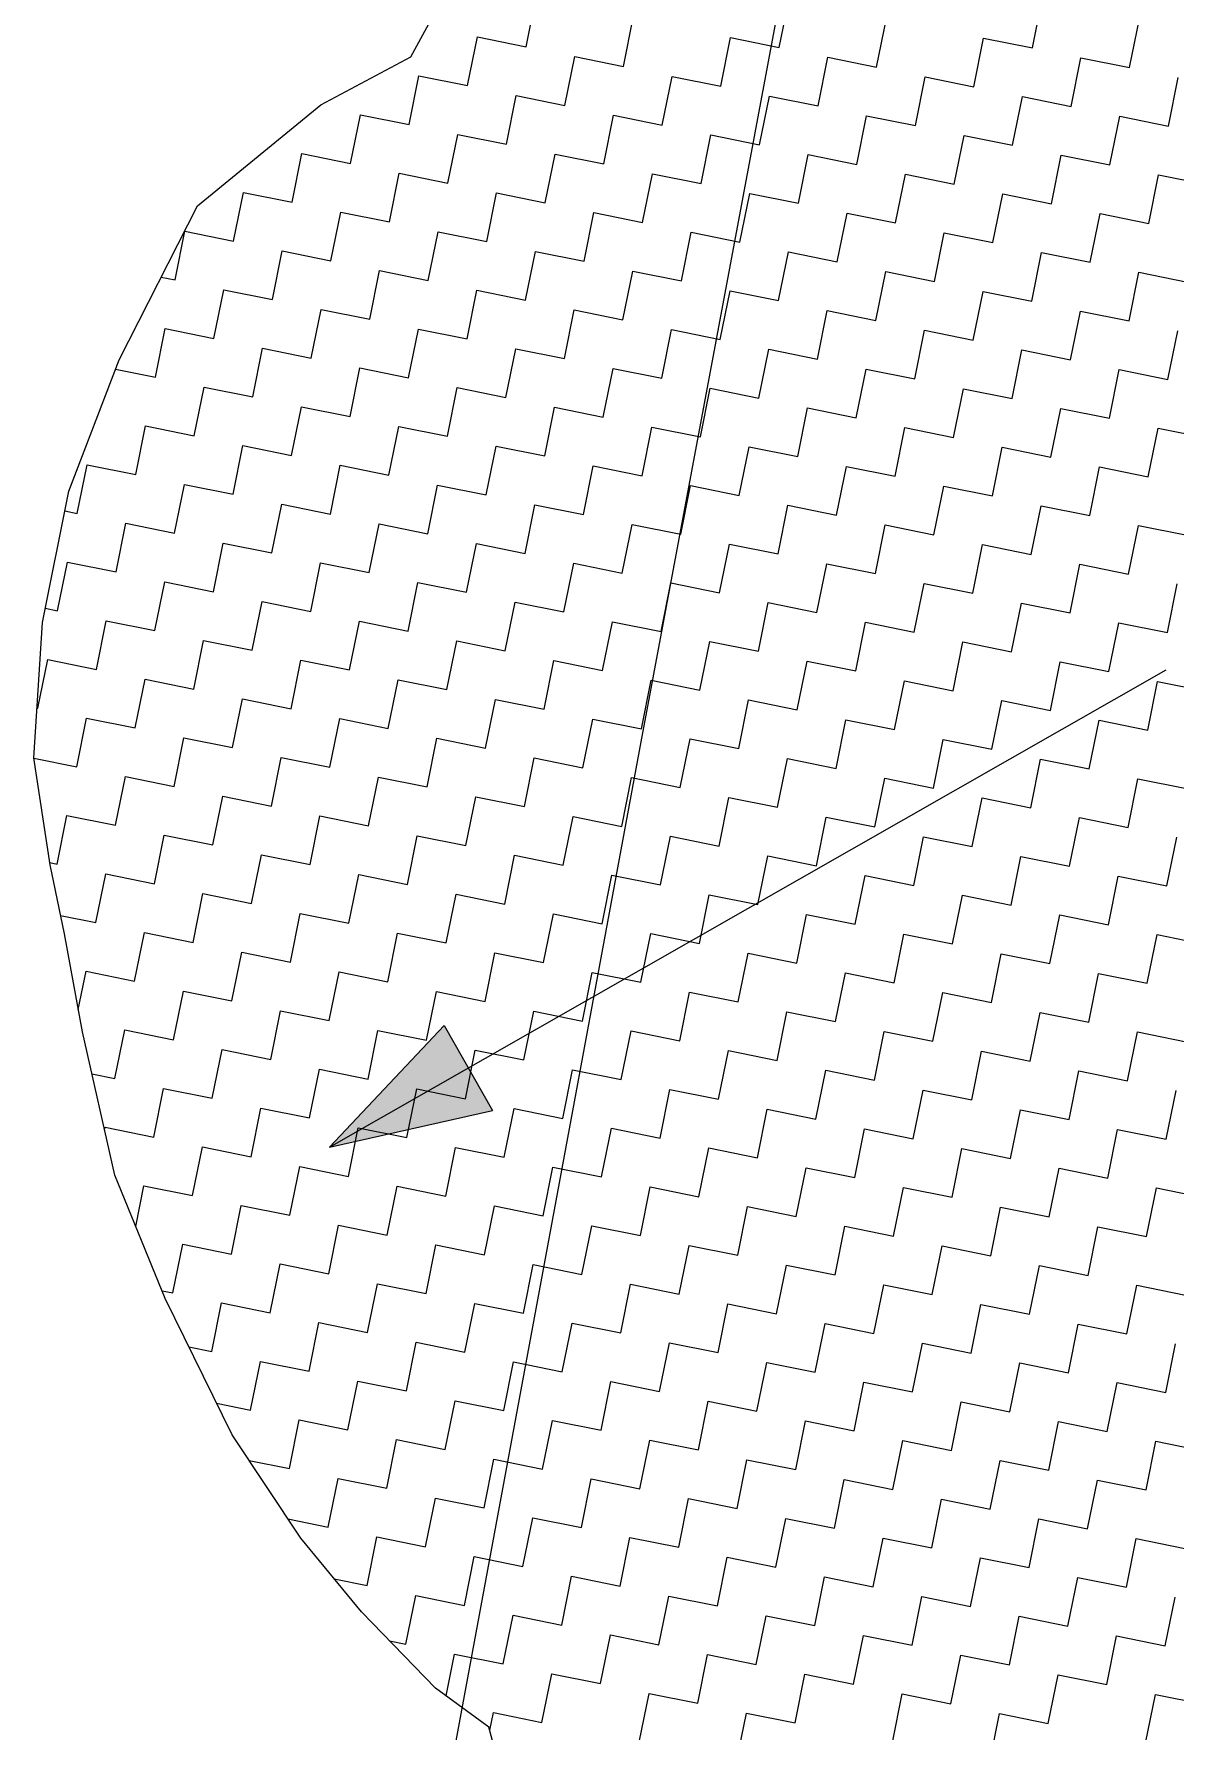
# Model space of a CAD drawing. Header units: metres. Extents: x 278801 to 279668, y 2074665 to 2075564.
# Drawn here: x 279499.6 to 279535.5, y 2075313.8 to 2075367.2 of the extents above; entities that cross this region are included whole.
import ezdxf

# ---------------------------------------------------------------- set-up
doc = ezdxf.new("R2010")
doc.units = ezdxf.units.M
doc.layers.add('POLY_HATCH', color=12, linetype='Continuous')
doc.layers.add('POLY_PARCEL', color=6, linetype='Continuous')

msp = doc.modelspace()

# ---------------------------------------------------------------- hatches: boundary and pattern name
h = msp.add_hatch(color=256)
h.paths.add_polyline_path([(279513.275, 2075334.68), (279512.512, 2075336.018), (279508.9, 2075332.185)])
h.paths.add_polyline_path([(279508.9, 2075332.185), (279514.038, 2075333.342), (279513.275, 2075334.68)])

# ---------------------------------------------------------------- linework, layer by layer
for points in [[(279508.9, 2075332.185), (279535.259, 2075347.218)], [(279508.9, 2075332.185), (279512.512, 2075336.018)], [(279512.512, 2075336.018), (279514.038, 2075333.342)], [(279508.9, 2075332.185), (279514.038, 2075333.342)]]:
    msp.add_lwpolyline(points)
at = {"layer": 'POLY_HATCH'}
for p, q in [((279511.462, 2075366.506), (279512.408, 2075368.245)), ((279508.632, 2075364.999), (279511.462, 2075366.506)), ((279504.74, 2075361.819), (279508.632, 2075364.999)), ((279502.274, 2075356.972), (279504.74, 2075361.819)), ((279500.695, 2075352.836), (279502.274, 2075356.972)), ((279499.859, 2075348.699), (279500.695, 2075352.836)), ((279499.593, 2075344.446), (279499.859, 2075348.699)), ((279500.1, 2075341.077), (279499.593, 2075344.446)), ((279500.553, 2075338.906), (279500.1, 2075341.077)), ((279501.118, 2075335.822), (279500.553, 2075338.906)), ((279502.137, 2075331.309), (279501.118, 2075335.822)), ((279503.728, 2075327.423), (279502.137, 2075331.309)), ((279505.833, 2075323.137), (279503.728, 2075327.423)), ((279507.997, 2075319.878), (279505.833, 2075323.137)), ((279509.906, 2075317.561), (279507.997, 2075319.878)), ((279512.243, 2075315.158), (279509.906, 2075317.561)), ((279513.925, 2075313.927), (279512.243, 2075315.158)), ((279514.351, 2075312.356), (279513.925, 2075313.927))]:
    msp.add_line(p, q, dxfattribs=at)
at = {"layer": 'POLY_HATCH', "linetype": 'Continuous'}
for p, q in [((279515.094, 2075366.824), (279515.404, 2075368.357)), ((279523.066, 2075366.808), (279523.376, 2075368.34)), ((279531.039, 2075366.791), (279531.349, 2075368.323)), ((279518.159, 2075366.205), (279518.469, 2075367.737)), ((279526.131, 2075366.188), (279526.441, 2075367.72)), ((279534.104, 2075366.171), (279534.414, 2075367.703)), ((279513.252, 2075365.602), (279513.561, 2075367.134)), ((279513.561, 2075367.134), (279515.094, 2075366.824)), ((279521.224, 2075365.585), (279521.534, 2075367.117)), ((279521.534, 2075367.117), (279523.066, 2075366.808)), ((279529.196, 2075365.568), (279529.506, 2075367.101)), ((279529.506, 2075367.101), (279531.039, 2075366.791)), ((279516.317, 2075364.982), (279516.626, 2075366.515)), ((279516.626, 2075366.515), (279518.159, 2075366.205)), ((279524.289, 2075364.965), (279524.599, 2075366.498)), ((279524.599, 2075366.498), (279526.131, 2075366.188)), ((279532.261, 2075364.948), (279532.571, 2075366.481)), ((279532.571, 2075366.481), (279534.104, 2075366.171)), ((279511.409, 2075364.379), (279511.719, 2075365.912)), ((279511.719, 2075365.912), (279513.252, 2075365.602)), ((279519.382, 2075364.362), (279519.691, 2075365.895)), ((279519.691, 2075365.895), (279521.224, 2075365.585)), ((279527.354, 2075364.345), (279527.664, 2075365.878)), ((279527.664, 2075365.878), (279529.196, 2075365.568)), ((279535.326, 2075364.328), (279535.636, 2075365.861)), ((279514.474, 2075363.759), (279514.784, 2075365.292)), ((279514.784, 2075365.292), (279516.317, 2075364.982)), ((279522.447, 2075363.743), (279522.756, 2075365.275)), ((279522.756, 2075365.275), (279524.289, 2075364.965)), ((279530.419, 2075363.726), (279530.729, 2075365.258)), ((279530.729, 2075365.258), (279532.261, 2075364.948)), ((279509.567, 2075363.157), (279509.877, 2075364.689)), ((279509.877, 2075364.689), (279511.409, 2075364.379)), ((279517.539, 2075363.14), (279517.849, 2075364.672)), ((279517.849, 2075364.672), (279519.382, 2075364.362)), ((279525.512, 2075363.123), (279525.821, 2075364.655)), ((279525.821, 2075364.655), (279527.354, 2075364.345)), ((279533.484, 2075363.106), (279533.794, 2075364.638)), ((279533.794, 2075364.638), (279535.326, 2075364.328)), ((279512.632, 2075362.537), (279512.942, 2075364.069)), ((279512.942, 2075364.069), (279514.474, 2075363.759)), ((279520.604, 2075362.52), (279520.914, 2075364.052)), ((279520.914, 2075364.052), (279522.447, 2075363.743)), ((279528.577, 2075362.503), (279528.887, 2075364.035)), ((279528.887, 2075364.035), (279530.419, 2075363.726)), ((279507.724, 2075361.934), (279508.034, 2075363.466)), ((279508.034, 2075363.466), (279509.567, 2075363.157)), ((279515.697, 2075361.917), (279516.007, 2075363.45)), ((279516.007, 2075363.45), (279517.539, 2075363.14)), ((279523.669, 2075361.9), (279523.979, 2075363.433)), ((279523.979, 2075363.433), (279525.512, 2075363.123)), ((279531.642, 2075361.883), (279531.952, 2075363.416)), ((279531.952, 2075363.416), (279533.484, 2075363.106)), ((279510.789, 2075361.314), (279511.099, 2075362.847)), ((279511.099, 2075362.847), (279512.632, 2075362.537)), ((279518.762, 2075361.297), (279519.072, 2075362.83)), ((279519.072, 2075362.83), (279520.604, 2075362.52)), ((279526.734, 2075361.28), (279527.044, 2075362.813)), ((279527.044, 2075362.813), (279528.577, 2075362.503)), ((279534.707, 2075361.263), (279535.017, 2075362.796)), ((279535.017, 2075362.796), (279536.549, 2075362.486)), ((279505.882, 2075360.711), (279506.192, 2075362.244)), ((279506.192, 2075362.244), (279507.724, 2075361.934)), ((279513.854, 2075360.694), (279514.164, 2075362.227)), ((279514.164, 2075362.227), (279515.697, 2075361.917)), ((279521.827, 2075360.678), (279522.137, 2075362.21)), ((279522.137, 2075362.21), (279523.669, 2075361.9)), ((279529.799, 2075360.661), (279530.109, 2075362.193)), ((279530.109, 2075362.193), (279531.642, 2075361.883)), ((279508.947, 2075360.092), (279509.257, 2075361.624)), ((279509.257, 2075361.624), (279510.789, 2075361.314)), ((279516.919, 2075360.075), (279517.229, 2075361.607)), ((279517.229, 2075361.607), (279518.762, 2075361.297)), ((279524.892, 2075360.058), (279525.202, 2075361.59)), ((279525.202, 2075361.59), (279526.734, 2075361.28)), ((279532.864, 2075360.041), (279533.174, 2075361.573)), ((279533.174, 2075361.573), (279534.707, 2075361.263)), ((279504.04, 2075359.489), (279504.349, 2075361.021)), ((279504.349, 2075361.021), (279505.882, 2075360.711)), ((279512.012, 2075359.472), (279512.322, 2075361.004)), ((279512.322, 2075361.004), (279513.854, 2075360.694)), ((279519.984, 2075359.455), (279520.294, 2075360.987)), ((279520.294, 2075360.987), (279521.827, 2075360.678)), ((279527.957, 2075359.438), (279528.267, 2075360.97)), ((279528.267, 2075360.97), (279529.799, 2075360.661)), ((279507.105, 2075358.869), (279507.414, 2075360.401)), ((279507.414, 2075360.401), (279508.947, 2075360.092)), ((279515.077, 2075358.852), (279515.387, 2075360.385)), ((279515.387, 2075360.385), (279516.919, 2075360.075)), ((279523.049, 2075358.835), (279523.359, 2075360.368)), ((279523.359, 2075360.368), (279524.892, 2075360.058)), ((279531.022, 2075358.818), (279531.332, 2075360.351)), ((279531.332, 2075360.351), (279532.864, 2075360.041)), ((279503.6, 2075359.578), (279504.04, 2075359.489)), ((279510.17, 2075358.249), (279510.479, 2075359.782)), ((279510.479, 2075359.782), (279512.012, 2075359.472)), ((279518.142, 2075358.232), (279518.452, 2075359.765)), ((279518.452, 2075359.765), (279519.984, 2075359.455)), ((279526.114, 2075358.215), (279526.424, 2075359.748)), ((279526.424, 2075359.748), (279527.957, 2075359.438)), ((279534.087, 2075358.198), (279534.397, 2075359.731)), ((279534.397, 2075359.731), (279535.929, 2075359.421)), ((279505.262, 2075357.646), (279505.572, 2075359.179)), ((279505.572, 2075359.179), (279507.105, 2075358.869)), ((279513.235, 2075357.629), (279513.544, 2075359.162)), ((279513.544, 2075359.162), (279515.077, 2075358.852)), ((279521.207, 2075357.612), (279521.517, 2075359.145)), ((279521.517, 2075359.145), (279523.049, 2075358.835)), ((279529.179, 2075357.596), (279529.489, 2075359.128)), ((279529.489, 2075359.128), (279531.022, 2075358.818)), ((279508.327, 2075357.027), (279508.637, 2075358.559)), ((279508.637, 2075358.559), (279510.17, 2075358.249)), ((279516.3, 2075357.01), (279516.61, 2075358.542)), ((279516.61, 2075358.542), (279518.142, 2075358.232)), ((279524.272, 2075356.993), (279524.582, 2075358.525)), ((279524.582, 2075358.525), (279526.114, 2075358.215)), ((279532.245, 2075356.976), (279532.554, 2075358.508)), ((279532.554, 2075358.508), (279534.087, 2075358.198)), ((279503.42, 2075356.424), (279503.73, 2075357.956)), ((279503.73, 2075357.956), (279505.262, 2075357.646)), ((279511.392, 2075356.407), (279511.702, 2075357.939)), ((279511.702, 2075357.939), (279513.235, 2075357.629)), ((279519.365, 2075356.39), (279519.675, 2075357.922)), ((279519.675, 2075357.922), (279521.207, 2075357.612)), ((279527.337, 2075356.373), (279527.647, 2075357.905)), ((279527.647, 2075357.905), (279529.179, 2075357.596)), ((279535.31, 2075356.356), (279535.619, 2075357.889)), ((279506.485, 2075355.804), (279506.795, 2075357.336)), ((279506.795, 2075357.336), (279508.327, 2075357.027)), ((279514.457, 2075355.787), (279514.767, 2075357.32)), ((279514.767, 2075357.32), (279516.3, 2075357.01)), ((279522.43, 2075355.77), (279522.74, 2075357.303)), ((279522.74, 2075357.303), (279524.272, 2075356.993)), ((279530.402, 2075355.753), (279530.712, 2075357.286)), ((279530.712, 2075357.286), (279532.245, 2075356.976)), ((279502.162, 2075356.678), (279503.42, 2075356.424)), ((279509.55, 2075355.184), (279509.86, 2075356.717)), ((279509.86, 2075356.717), (279511.392, 2075356.407)), ((279517.522, 2075355.167), (279517.832, 2075356.7)), ((279517.832, 2075356.7), (279519.365, 2075356.39)), ((279525.495, 2075355.15), (279525.805, 2075356.683)), ((279525.805, 2075356.683), (279527.337, 2075356.373)), ((279533.467, 2075355.133), (279533.777, 2075356.666)), ((279533.777, 2075356.666), (279535.31, 2075356.356)), ((279504.642, 2075354.581), (279504.952, 2075356.114)), ((279504.952, 2075356.114), (279506.485, 2075355.804)), ((279512.615, 2075354.564), (279512.925, 2075356.097)), ((279512.925, 2075356.097), (279514.457, 2075355.787)), ((279520.587, 2075354.547), (279520.897, 2075356.08)), ((279520.897, 2075356.08), (279522.43, 2075355.77)), ((279528.56, 2075354.531), (279528.87, 2075356.063)), ((279528.87, 2075356.063), (279530.402, 2075355.753)), ((279507.707, 2075353.962), (279508.017, 2075355.494)), ((279508.017, 2075355.494), (279509.55, 2075355.184)), ((279515.68, 2075353.945), (279515.99, 2075355.477)), ((279515.99, 2075355.477), (279517.522, 2075355.167)), ((279523.652, 2075353.928), (279523.962, 2075355.46)), ((279523.962, 2075355.46), (279525.495, 2075355.15)), ((279531.625, 2075353.911), (279531.935, 2075355.443)), ((279531.935, 2075355.443), (279533.467, 2075355.133)), ((279502.8, 2075353.359), (279503.11, 2075354.891)), ((279503.11, 2075354.891), (279504.642, 2075354.581)), ((279510.772, 2075353.342), (279511.082, 2075354.874)), ((279511.082, 2075354.874), (279512.615, 2075354.564)), ((279518.745, 2075353.325), (279519.055, 2075354.857)), ((279519.055, 2075354.857), (279520.587, 2075354.547)), ((279526.717, 2075353.308), (279527.027, 2075354.84)), ((279527.027, 2075354.84), (279528.56, 2075354.531)), ((279534.69, 2075353.291), (279535, 2075354.824)), ((279535, 2075354.824), (279536.532, 2075354.514)), ((279505.865, 2075352.739), (279506.175, 2075354.271)), ((279506.175, 2075354.271), (279507.707, 2075353.962)), ((279513.837, 2075352.722), (279514.147, 2075354.255)), ((279514.147, 2075354.255), (279515.68, 2075353.945)), ((279521.81, 2075352.705), (279522.12, 2075354.238)), ((279522.12, 2075354.238), (279523.652, 2075353.928)), ((279529.782, 2075352.688), (279530.092, 2075354.221)), ((279530.092, 2075354.221), (279531.625, 2075353.911)), ((279500.958, 2075352.136), (279501.267, 2075353.669)), ((279501.267, 2075353.669), (279502.8, 2075353.359)), ((279508.93, 2075352.119), (279509.24, 2075353.652)), ((279509.24, 2075353.652), (279510.772, 2075353.342)), ((279516.902, 2075352.102), (279517.212, 2075353.635)), ((279517.212, 2075353.635), (279518.745, 2075353.325)), ((279524.875, 2075352.085), (279525.185, 2075353.618)), ((279525.185, 2075353.618), (279526.717, 2075353.308)), ((279532.847, 2075352.068), (279533.157, 2075353.601)), ((279533.157, 2075353.601), (279534.69, 2075353.291)), ((279504.023, 2075351.516), (279504.332, 2075353.049)), ((279504.332, 2075353.049), (279505.865, 2075352.739)), ((279511.995, 2075351.499), (279512.305, 2075353.032)), ((279512.305, 2075353.032), (279513.837, 2075352.722)), ((279519.967, 2075351.482), (279520.277, 2075353.015)), ((279520.277, 2075353.015), (279521.81, 2075352.705)), ((279527.94, 2075351.466), (279528.25, 2075352.998)), ((279528.25, 2075352.998), (279529.782, 2075352.688)), ((279500.57, 2075352.215), (279500.958, 2075352.136)), ((279507.088, 2075350.897), (279507.398, 2075352.429)), ((279507.398, 2075352.429), (279508.93, 2075352.119)), ((279515.06, 2075350.88), (279515.37, 2075352.412)), ((279515.37, 2075352.412), (279516.902, 2075352.102)), ((279523.033, 2075350.863), (279523.342, 2075352.395)), ((279523.342, 2075352.395), (279524.875, 2075352.085)), ((279531.005, 2075350.846), (279531.315, 2075352.378)), ((279531.315, 2075352.378), (279532.847, 2075352.068)), ((279502.18, 2075350.294), (279502.49, 2075351.826)), ((279502.49, 2075351.826), (279504.023, 2075351.516)), ((279510.153, 2075350.277), (279510.463, 2075351.809)), ((279510.463, 2075351.809), (279511.995, 2075351.499)), ((279518.125, 2075350.26), (279518.435, 2075351.792)), ((279518.435, 2075351.792), (279519.967, 2075351.482)), ((279526.098, 2075350.243), (279526.407, 2075351.775)), ((279526.407, 2075351.775), (279527.94, 2075351.466)), ((279534.07, 2075350.226), (279534.38, 2075351.758)), ((279534.38, 2075351.758), (279535.912, 2075351.449)), ((279505.245, 2075349.674), (279505.555, 2075351.206)), ((279505.555, 2075351.206), (279507.088, 2075350.897)), ((279513.218, 2075349.657), (279513.528, 2075351.189)), ((279513.528, 2075351.189), (279515.06, 2075350.88)), ((279521.19, 2075349.64), (279521.5, 2075351.173)), ((279521.5, 2075351.173), (279523.033, 2075350.863)), ((279529.163, 2075349.623), (279529.472, 2075351.156)), ((279529.472, 2075351.156), (279531.005, 2075350.846)), ((279500.338, 2075349.071), (279500.648, 2075350.604)), ((279500.648, 2075350.604), (279502.18, 2075350.294)), ((279508.31, 2075349.054), (279508.62, 2075350.587)), ((279508.62, 2075350.587), (279510.153, 2075350.277)), ((279516.283, 2075349.037), (279516.593, 2075350.57)), ((279516.593, 2075350.57), (279518.125, 2075350.26)), ((279524.255, 2075349.02), (279524.565, 2075350.553)), ((279524.565, 2075350.553), (279526.098, 2075350.243)), ((279532.228, 2075349.003), (279532.537, 2075350.536)), ((279532.537, 2075350.536), (279534.07, 2075350.226)), ((279503.403, 2075348.451), (279503.713, 2075349.984)), ((279503.713, 2075349.984), (279505.245, 2075349.674)), ((279511.375, 2075348.434), (279511.685, 2075349.967)), ((279511.685, 2075349.967), (279513.218, 2075349.657)), ((279519.348, 2075348.417), (279519.658, 2075349.95)), ((279519.658, 2075349.95), (279521.19, 2075349.64)), ((279527.32, 2075348.4), (279527.63, 2075349.933)), ((279527.63, 2075349.933), (279529.163, 2075349.623)), ((279535.293, 2075348.384), (279535.602, 2075349.916)), ((279499.95, 2075349.15), (279500.338, 2075349.071)), ((279506.468, 2075347.831), (279506.778, 2075349.364)), ((279506.778, 2075349.364), (279508.31, 2075349.054)), ((279514.44, 2075347.815), (279514.75, 2075349.347)), ((279514.75, 2075349.347), (279516.283, 2075349.037)), ((279522.413, 2075347.798), (279522.723, 2075349.33)), ((279522.723, 2075349.33), (279524.255, 2075349.02)), ((279530.385, 2075347.781), (279530.695, 2075349.313)), ((279530.695, 2075349.313), (279532.228, 2075349.003)), ((279501.56, 2075347.229), (279501.87, 2075348.761)), ((279501.87, 2075348.761), (279503.403, 2075348.451)), ((279509.533, 2075347.212), (279509.843, 2075348.744)), ((279509.843, 2075348.744), (279511.375, 2075348.434)), ((279517.505, 2075347.195), (279517.815, 2075348.727)), ((279517.815, 2075348.727), (279519.348, 2075348.417)), ((279525.478, 2075347.178), (279525.788, 2075348.71)), ((279525.788, 2075348.71), (279527.32, 2075348.4)), ((279533.45, 2075347.161), (279533.76, 2075348.693)), ((279533.76, 2075348.693), (279535.293, 2075348.384)), ((279504.625, 2075346.609), (279504.935, 2075348.141)), ((279504.935, 2075348.141), (279506.468, 2075347.831)), ((279512.598, 2075346.592), (279512.908, 2075348.124)), ((279512.908, 2075348.124), (279514.44, 2075347.815)), ((279520.57, 2075346.575), (279520.88, 2075348.108)), ((279520.88, 2075348.108), (279522.413, 2075347.798)), ((279528.543, 2075346.558), (279528.853, 2075348.091)), ((279528.853, 2075348.091), (279530.385, 2075347.781)), ((279499.718, 2075346.006), (279500.028, 2075347.539)), ((279500.028, 2075347.539), (279501.56, 2075347.229)), ((279507.69, 2075345.989), (279508, 2075347.522)), ((279508, 2075347.522), (279509.533, 2075347.212)), ((279515.663, 2075345.972), (279515.973, 2075347.505)), ((279515.973, 2075347.505), (279517.505, 2075347.195)), ((279523.635, 2075345.955), (279523.945, 2075347.488)), ((279523.945, 2075347.488), (279525.478, 2075347.178)), ((279531.608, 2075345.938), (279531.918, 2075347.471)), ((279531.918, 2075347.471), (279533.45, 2075347.161)), ((279502.783, 2075345.386), (279503.093, 2075346.919)), ((279503.093, 2075346.919), (279504.625, 2075346.609)), ((279510.755, 2075345.369), (279511.065, 2075346.902)), ((279511.065, 2075346.902), (279512.598, 2075346.592)), ((279518.728, 2075345.352), (279519.038, 2075346.885)), ((279519.038, 2075346.885), (279520.57, 2075346.575)), ((279526.7, 2075345.335), (279527.01, 2075346.868)), ((279527.01, 2075346.868), (279528.543, 2075346.558)), ((279534.673, 2075345.319), (279534.983, 2075346.851)), ((279534.983, 2075346.851), (279536.515, 2075346.541)), ((279505.848, 2075344.766), (279506.158, 2075346.299)), ((279506.158, 2075346.299), (279507.69, 2075345.989)), ((279513.821, 2075344.75), (279514.13, 2075346.282)), ((279514.13, 2075346.282), (279515.663, 2075345.972)), ((279521.793, 2075344.733), (279522.103, 2075346.265)), ((279522.103, 2075346.265), (279523.635, 2075345.955)), ((279529.765, 2075344.716), (279530.075, 2075346.248)), ((279530.075, 2075346.248), (279531.608, 2075345.938)), ((279499.691, 2075346.012), (279499.718, 2075346.006)), ((279500.941, 2075344.164), (279501.251, 2075345.696)), ((279501.251, 2075345.696), (279502.783, 2075345.386)), ((279508.913, 2075344.147), (279509.223, 2075345.679)), ((279509.223, 2075345.679), (279510.755, 2075345.369)), ((279516.886, 2075344.13), (279517.195, 2075345.662)), ((279517.195, 2075345.662), (279518.728, 2075345.352)), ((279524.858, 2075344.113), (279525.168, 2075345.645)), ((279525.168, 2075345.645), (279526.7, 2075345.335)), ((279532.83, 2075344.096), (279533.14, 2075345.628)), ((279533.14, 2075345.628), (279534.673, 2075345.319)), ((279504.006, 2075343.544), (279504.316, 2075345.076)), ((279504.316, 2075345.076), (279505.848, 2075344.766)), ((279511.978, 2075343.527), (279512.288, 2075345.059)), ((279512.288, 2075345.059), (279513.821, 2075344.75)), ((279519.951, 2075343.51), (279520.26, 2075345.043)), ((279520.26, 2075345.043), (279521.793, 2075344.733)), ((279527.923, 2075343.493), (279528.233, 2075345.026)), ((279528.233, 2075345.026), (279529.765, 2075344.716)), ((279499.595, 2075344.436), (279500.941, 2075344.164)), ((279507.071, 2075342.924), (279507.381, 2075344.457)), ((279507.381, 2075344.457), (279508.913, 2075344.147)), ((279515.043, 2075342.907), (279515.353, 2075344.44)), ((279515.353, 2075344.44), (279516.886, 2075344.13)), ((279523.016, 2075342.89), (279523.325, 2075344.423)), ((279523.325, 2075344.423), (279524.858, 2075344.113)), ((279530.988, 2075342.873), (279531.298, 2075344.406)), ((279531.298, 2075344.406), (279532.83, 2075344.096)), ((279502.163, 2075342.321), (279502.473, 2075343.854)), ((279502.473, 2075343.854), (279504.006, 2075343.544)), ((279510.136, 2075342.304), (279510.446, 2075343.837)), ((279510.446, 2075343.837), (279511.978, 2075343.527)), ((279518.108, 2075342.287), (279518.418, 2075343.82)), ((279518.418, 2075343.82), (279519.951, 2075343.51)), ((279526.081, 2075342.27), (279526.39, 2075343.803)), ((279526.39, 2075343.803), (279527.923, 2075343.493)), ((279534.053, 2075342.254), (279534.363, 2075343.786)), ((279534.363, 2075343.786), (279535.895, 2075343.476)), ((279505.228, 2075341.701), (279505.538, 2075343.234)), ((279505.538, 2075343.234), (279507.071, 2075342.924)), ((279513.201, 2075341.685), (279513.511, 2075343.217)), ((279513.511, 2075343.217), (279515.043, 2075342.907)), ((279521.173, 2075341.668), (279521.483, 2075343.2)), ((279521.483, 2075343.2), (279523.016, 2075342.89)), ((279529.146, 2075341.651), (279529.456, 2075343.183)), ((279529.456, 2075343.183), (279530.988, 2075342.873)), ((279500.321, 2075341.099), (279500.631, 2075342.631)), ((279500.631, 2075342.631), (279502.163, 2075342.321)), ((279508.293, 2075341.082), (279508.603, 2075342.614)), ((279508.603, 2075342.614), (279510.136, 2075342.304)), ((279516.266, 2075341.065), (279516.576, 2075342.597)), ((279516.576, 2075342.597), (279518.108, 2075342.287)), ((279524.238, 2075341.048), (279524.548, 2075342.58)), ((279524.548, 2075342.58), (279526.081, 2075342.27)), ((279532.211, 2075341.031), (279532.521, 2075342.563)), ((279532.521, 2075342.563), (279534.053, 2075342.254)), ((279503.386, 2075340.479), (279503.696, 2075342.011)), ((279503.696, 2075342.011), (279505.228, 2075341.701)), ((279511.358, 2075340.462), (279511.668, 2075341.994)), ((279511.668, 2075341.994), (279513.201, 2075341.685)), ((279519.331, 2075340.445), (279519.641, 2075341.977)), ((279519.641, 2075341.977), (279521.173, 2075341.668)), ((279527.303, 2075340.428), (279527.613, 2075341.961)), ((279527.613, 2075341.961), (279529.146, 2075341.651)), ((279535.276, 2075340.411), (279535.586, 2075341.944)), ((279506.451, 2075339.859), (279506.761, 2075341.392)), ((279506.761, 2075341.392), (279508.293, 2075341.082)), ((279500.09, 2075341.145), (279500.321, 2075341.099)), ((279514.423, 2075339.842), (279514.733, 2075341.375)), ((279514.733, 2075341.375), (279516.266, 2075341.065)), ((279522.396, 2075339.825), (279522.706, 2075341.358)), ((279522.706, 2075341.358), (279524.238, 2075341.048)), ((279530.368, 2075339.808), (279530.678, 2075341.341)), ((279530.678, 2075341.341), (279532.211, 2075341.031)), ((279501.544, 2075339.256), (279501.853, 2075340.789)), ((279501.853, 2075340.789), (279503.386, 2075340.479)), ((279509.516, 2075339.239), (279509.826, 2075340.772)), ((279509.826, 2075340.772), (279511.358, 2075340.462)), ((279517.488, 2075339.222), (279517.798, 2075340.755)), ((279517.798, 2075340.755), (279519.331, 2075340.445)), ((279525.461, 2075339.205), (279525.771, 2075340.738)), ((279525.771, 2075340.738), (279527.303, 2075340.428)), ((279533.433, 2075339.189), (279533.743, 2075340.721)), ((279533.743, 2075340.721), (279535.276, 2075340.411)), ((279504.609, 2075338.636), (279504.918, 2075340.169)), ((279504.918, 2075340.169), (279506.451, 2075339.859)), ((279512.581, 2075338.62), (279512.891, 2075340.152)), ((279512.891, 2075340.152), (279514.423, 2075339.842)), ((279520.553, 2075338.603), (279520.863, 2075340.135)), ((279520.863, 2075340.135), (279522.396, 2075339.825)), ((279528.526, 2075338.586), (279528.836, 2075340.118)), ((279528.836, 2075340.118), (279530.368, 2075339.808)), ((279500.433, 2075339.481), (279501.544, 2075339.256)), ((279507.674, 2075338.017), (279507.983, 2075339.549)), ((279507.983, 2075339.549), (279509.516, 2075339.239)), ((279515.646, 2075338), (279515.956, 2075339.532)), ((279515.956, 2075339.532), (279517.488, 2075339.222)), ((279523.618, 2075337.983), (279523.928, 2075339.515)), ((279523.928, 2075339.515), (279525.461, 2075339.205)), ((279531.591, 2075337.966), (279531.901, 2075339.498)), ((279531.901, 2075339.498), (279533.433, 2075339.189)), ((279502.766, 2075337.414), (279503.076, 2075338.946)), ((279503.076, 2075338.946), (279504.609, 2075338.636)), ((279510.739, 2075337.397), (279511.048, 2075338.929)), ((279511.048, 2075338.929), (279512.581, 2075338.62)), ((279518.711, 2075337.38), (279519.021, 2075338.912)), ((279519.021, 2075338.912), (279520.553, 2075338.603)), ((279526.683, 2075337.363), (279526.993, 2075338.896)), ((279526.993, 2075338.896), (279528.526, 2075338.586)), ((279534.656, 2075337.346), (279534.966, 2075338.879)), ((279534.966, 2075338.879), (279536.498, 2075338.569)), ((279505.831, 2075336.794), (279506.141, 2075338.327)), ((279506.141, 2075338.327), (279507.674, 2075338.017)), ((279513.804, 2075336.777), (279514.113, 2075338.31)), ((279514.113, 2075338.31), (279515.646, 2075338)), ((279521.776, 2075336.76), (279522.086, 2075338.293)), ((279522.086, 2075338.293), (279523.618, 2075337.983)), ((279529.748, 2075336.743), (279530.058, 2075338.276)), ((279530.058, 2075338.276), (279531.591, 2075337.966)), ((279500.99, 2075336.519), (279501.234, 2075337.724)), ((279501.234, 2075337.724), (279502.766, 2075337.414)), ((279508.896, 2075336.174), (279509.206, 2075337.707)), ((279509.206, 2075337.707), (279510.739, 2075337.397)), ((279516.869, 2075336.157), (279517.179, 2075337.69)), ((279517.179, 2075337.69), (279518.711, 2075337.38)), ((279524.841, 2075336.14), (279525.151, 2075337.673)), ((279525.151, 2075337.673), (279526.683, 2075337.363)), ((279532.814, 2075336.123), (279533.123, 2075337.656)), ((279533.123, 2075337.656), (279534.656, 2075337.346)), ((279503.989, 2075335.571), (279504.299, 2075337.104)), ((279504.299, 2075337.104), (279505.831, 2075336.794)), ((279511.961, 2075335.554), (279512.271, 2075337.087)), ((279512.271, 2075337.087), (279513.804, 2075336.777)), ((279519.934, 2075335.538), (279520.244, 2075337.07)), ((279520.244, 2075337.07), (279521.776, 2075336.76)), ((279527.906, 2075335.521), (279528.216, 2075337.053)), ((279528.216, 2075337.053), (279529.748, 2075336.743)), ((279507.054, 2075334.952), (279507.364, 2075336.484)), ((279507.364, 2075336.484), (279508.896, 2075336.174)), ((279515.026, 2075334.935), (279515.336, 2075336.467)), ((279515.336, 2075336.467), (279516.869, 2075336.157)), ((279522.999, 2075334.918), (279523.309, 2075336.45)), ((279523.309, 2075336.45), (279524.841, 2075336.14)), ((279530.971, 2075334.901), (279531.281, 2075336.433)), ((279531.281, 2075336.433), (279532.814, 2075336.123)), ((279502.146, 2075334.349), (279502.456, 2075335.881)), ((279502.456, 2075335.881), (279503.989, 2075335.571)), ((279510.119, 2075334.332), (279510.429, 2075335.864)), ((279510.429, 2075335.864), (279511.961, 2075335.554)), ((279518.091, 2075334.315), (279518.401, 2075335.847)), ((279518.401, 2075335.847), (279519.934, 2075335.538)), ((279526.064, 2075334.298), (279526.374, 2075335.831)), ((279526.374, 2075335.831), (279527.906, 2075335.521)), ((279534.036, 2075334.281), (279534.346, 2075335.814)), ((279534.346, 2075335.814), (279535.879, 2075335.504)), ((279505.211, 2075333.729), (279505.521, 2075335.262)), ((279505.521, 2075335.262), (279507.054, 2075334.952)), ((279513.184, 2075333.712), (279513.494, 2075335.245)), ((279513.494, 2075335.245), (279515.026, 2075334.935)), ((279521.156, 2075333.695), (279521.466, 2075335.228)), ((279521.466, 2075335.228), (279522.999, 2075334.918)), ((279529.129, 2075333.678), (279529.439, 2075335.211)), ((279529.439, 2075335.211), (279530.971, 2075334.901)), ((279501.417, 2075334.496), (279502.146, 2075334.349)), ((279508.276, 2075333.109), (279508.586, 2075334.642)), ((279508.586, 2075334.642), (279510.119, 2075334.332)), ((279516.249, 2075333.092), (279516.559, 2075334.625)), ((279516.559, 2075334.625), (279518.091, 2075334.315)), ((279524.221, 2075333.075), (279524.531, 2075334.608)), ((279524.531, 2075334.608), (279526.064, 2075334.298)), ((279532.194, 2075333.058), (279532.504, 2075334.591)), ((279532.504, 2075334.591), (279534.036, 2075334.281)), ((279503.369, 2075332.506), (279503.679, 2075334.039)), ((279503.679, 2075334.039), (279505.211, 2075333.729)), ((279511.341, 2075332.489), (279511.651, 2075334.022)), ((279511.651, 2075334.022), (279513.184, 2075333.712)), ((279519.314, 2075332.473), (279519.624, 2075334.005)), ((279519.624, 2075334.005), (279521.156, 2075333.695)), ((279527.286, 2075332.456), (279527.596, 2075333.988)), ((279527.596, 2075333.988), (279529.129, 2075333.678)), ((279535.259, 2075332.439), (279535.569, 2075333.971)), ((279506.434, 2075331.887), (279506.744, 2075333.419)), ((279506.744, 2075333.419), (279508.276, 2075333.109)), ((279514.406, 2075331.87), (279514.716, 2075333.402)), ((279514.716, 2075333.402), (279516.249, 2075333.092)), ((279522.379, 2075331.853), (279522.689, 2075333.385)), ((279522.689, 2075333.385), (279524.221, 2075333.075)), ((279530.351, 2075331.836), (279530.661, 2075333.368)), ((279530.661, 2075333.368), (279532.194, 2075333.058)), ((279501.818, 2075332.723), (279501.836, 2075332.816)), ((279501.836, 2075332.816), (279503.369, 2075332.506)), ((279509.499, 2075331.267), (279509.809, 2075332.799)), ((279509.809, 2075332.799), (279511.341, 2075332.489)), ((279517.471, 2075331.25), (279517.781, 2075332.782)), ((279517.781, 2075332.782), (279519.314, 2075332.473)), ((279525.444, 2075331.233), (279525.754, 2075332.765)), ((279525.754, 2075332.765), (279527.286, 2075332.456)), ((279533.416, 2075331.216), (279533.726, 2075332.749)), ((279533.726, 2075332.749), (279535.259, 2075332.439)), ((279504.592, 2075330.664), (279504.901, 2075332.196)), ((279504.901, 2075332.196), (279506.434, 2075331.887)), ((279512.564, 2075330.647), (279512.874, 2075332.18)), ((279512.874, 2075332.18), (279514.406, 2075331.87)), ((279520.536, 2075330.63), (279520.846, 2075332.163)), ((279520.846, 2075332.163), (279522.379, 2075331.853)), ((279528.509, 2075330.613), (279528.819, 2075332.146)), ((279528.819, 2075332.146), (279530.351, 2075331.836)), ((279507.657, 2075330.044), (279507.967, 2075331.577)), ((279507.967, 2075331.577), (279509.499, 2075331.267)), ((279515.629, 2075330.027), (279515.939, 2075331.56)), ((279515.939, 2075331.56), (279517.471, 2075331.25)), ((279523.602, 2075330.01), (279523.911, 2075331.543)), ((279523.911, 2075331.543), (279525.444, 2075331.233)), ((279531.574, 2075329.993), (279531.884, 2075331.526)), ((279531.884, 2075331.526), (279533.416, 2075331.216)), ((279502.8, 2075329.691), (279503.059, 2075330.974)), ((279503.059, 2075330.974), (279504.592, 2075330.664)), ((279510.722, 2075329.424), (279511.032, 2075330.957)), ((279511.032, 2075330.957), (279512.564, 2075330.647)), ((279518.694, 2075329.408), (279519.004, 2075330.94)), ((279519.004, 2075330.94), (279520.536, 2075330.63)), ((279526.667, 2075329.391), (279526.976, 2075330.923)), ((279526.976, 2075330.923), (279528.509, 2075330.613)), ((279534.639, 2075329.374), (279534.949, 2075330.906)), ((279534.949, 2075330.906), (279536.481, 2075330.596)), ((279505.814, 2075328.822), (279506.124, 2075330.354)), ((279506.124, 2075330.354), (279507.657, 2075330.044)), ((279513.787, 2075328.805), (279514.097, 2075330.337)), ((279514.097, 2075330.337), (279515.629, 2075330.027)), ((279521.759, 2075328.788), (279522.069, 2075330.32)), ((279522.069, 2075330.32), (279523.602, 2075330.01)), ((279529.732, 2075328.771), (279530.041, 2075330.303)), ((279530.041, 2075330.303), (279531.574, 2075329.993)), ((279508.879, 2075328.202), (279509.189, 2075329.734)), ((279509.189, 2075329.734), (279510.722, 2075329.424)), ((279516.852, 2075328.185), (279517.162, 2075329.717)), ((279517.162, 2075329.717), (279518.694, 2075329.408)), ((279524.824, 2075328.168), (279525.134, 2075329.7)), ((279525.134, 2075329.7), (279526.667, 2075329.391)), ((279532.797, 2075328.151), (279533.106, 2075329.684)), ((279533.106, 2075329.684), (279534.639, 2075329.374)), ((279503.972, 2075327.599), (279504.282, 2075329.131)), ((279504.282, 2075329.131), (279505.814, 2075328.822)), ((279511.944, 2075327.582), (279512.254, 2075329.115)), ((279512.254, 2075329.115), (279513.787, 2075328.805)), ((279519.917, 2075327.565), (279520.227, 2075329.098)), ((279520.227, 2075329.098), (279521.759, 2075328.788)), ((279527.889, 2075327.548), (279528.199, 2075329.081)), ((279528.199, 2075329.081), (279529.732, 2075328.771)), ((279507.037, 2075326.979), (279507.347, 2075328.512)), ((279507.347, 2075328.512), (279508.879, 2075328.202)), ((279515.009, 2075326.962), (279515.319, 2075328.495)), ((279515.319, 2075328.495), (279516.852, 2075328.185)), ((279522.982, 2075326.945), (279523.292, 2075328.478)), ((279523.292, 2075328.478), (279524.824, 2075328.168)), ((279530.954, 2075326.928), (279531.264, 2075328.461)), ((279531.264, 2075328.461), (279532.797, 2075328.151)), ((279503.628, 2075327.669), (279503.972, 2075327.599)), ((279510.102, 2075326.359), (279510.412, 2075327.892)), ((279510.412, 2075327.892), (279511.944, 2075327.582)), ((279518.074, 2075326.342), (279518.384, 2075327.875)), ((279518.384, 2075327.875), (279519.917, 2075327.565)), ((279526.047, 2075326.326), (279526.357, 2075327.858)), ((279526.357, 2075327.858), (279527.889, 2075327.548)), ((279534.019, 2075326.309), (279534.329, 2075327.841)), ((279534.329, 2075327.841), (279535.862, 2075327.531)), ((279505.194, 2075325.757), (279505.504, 2075327.289)), ((279505.504, 2075327.289), (279507.037, 2075326.979)), ((279513.167, 2075325.74), (279513.477, 2075327.272)), ((279513.477, 2075327.272), (279515.009, 2075326.962)), ((279521.139, 2075325.723), (279521.449, 2075327.255)), ((279521.449, 2075327.255), (279522.982, 2075326.945)), ((279529.112, 2075325.706), (279529.422, 2075327.238)), ((279529.422, 2075327.238), (279530.954, 2075326.928)), ((279508.259, 2075325.137), (279508.569, 2075326.669)), ((279508.569, 2075326.669), (279510.102, 2075326.359)), ((279516.232, 2075325.12), (279516.542, 2075326.652)), ((279516.542, 2075326.652), (279518.074, 2075326.342)), ((279524.204, 2075325.103), (279524.514, 2075326.635)), ((279524.514, 2075326.635), (279526.047, 2075326.326)), ((279532.177, 2075325.086), (279532.487, 2075326.619)), ((279532.487, 2075326.619), (279534.019, 2075326.309)), ((279504.475, 2075325.902), (279505.194, 2075325.757)), ((279511.324, 2075324.517), (279511.634, 2075326.05)), ((279511.634, 2075326.05), (279513.167, 2075325.74)), ((279519.297, 2075324.5), (279519.607, 2075326.033)), ((279519.607, 2075326.033), (279521.139, 2075325.723)), ((279527.269, 2075324.483), (279527.579, 2075326.016)), ((279527.579, 2075326.016), (279529.112, 2075325.706)), ((279535.242, 2075324.466), (279535.552, 2075325.999)), ((279506.417, 2075323.914), (279506.727, 2075325.447)), ((279506.727, 2075325.447), (279508.259, 2075325.137)), ((279514.39, 2075323.897), (279514.699, 2075325.43)), ((279514.699, 2075325.43), (279516.232, 2075325.12)), ((279522.362, 2075323.88), (279522.672, 2075325.413)), ((279522.672, 2075325.413), (279524.204, 2075325.103)), ((279530.334, 2075323.863), (279530.644, 2075325.396)), ((279530.644, 2075325.396), (279532.177, 2075325.086)), ((279509.482, 2075323.294), (279509.792, 2075324.827)), ((279509.792, 2075324.827), (279511.324, 2075324.517)), ((279517.455, 2075323.277), (279517.764, 2075324.81)), ((279517.764, 2075324.81), (279519.297, 2075324.5)), ((279525.427, 2075323.261), (279525.737, 2075324.793)), ((279525.737, 2075324.793), (279527.269, 2075324.483)), ((279533.399, 2075323.244), (279533.709, 2075324.776)), ((279533.709, 2075324.776), (279535.242, 2075324.466)), ((279505.345, 2075324.131), (279506.417, 2075323.914)), ((279512.547, 2075322.675), (279512.857, 2075324.207)), ((279512.857, 2075324.207), (279514.39, 2075323.897)), ((279520.52, 2075322.658), (279520.829, 2075324.19)), ((279520.829, 2075324.19), (279522.362, 2075323.88)), ((279528.492, 2075322.641), (279528.802, 2075324.173)), ((279528.802, 2075324.173), (279530.334, 2075323.863)), ((279507.64, 2075322.072), (279507.95, 2075323.604)), ((279507.95, 2075323.604), (279509.482, 2075323.294)), ((279515.612, 2075322.055), (279515.922, 2075323.587)), ((279515.922, 2075323.587), (279517.455, 2075323.277)), ((279523.585, 2075322.038), (279523.894, 2075323.57)), ((279523.894, 2075323.57), (279525.427, 2075323.261)), ((279531.557, 2075322.021), (279531.867, 2075323.553)), ((279531.867, 2075323.553), (279533.399, 2075323.244)), ((279510.705, 2075321.452), (279511.015, 2075322.985)), ((279511.015, 2075322.985), (279512.547, 2075322.675)), ((279518.677, 2075321.435), (279518.987, 2075322.968)), ((279518.987, 2075322.968), (279520.52, 2075322.658)), ((279526.65, 2075321.418), (279526.959, 2075322.951)), ((279526.959, 2075322.951), (279528.492, 2075322.641)), ((279534.622, 2075321.401), (279534.932, 2075322.934)), ((279534.932, 2075322.934), (279536.464, 2075322.624)), ((279506.37, 2075322.329), (279507.64, 2075322.072)), ((279513.77, 2075320.832), (279514.08, 2075322.365)), ((279514.08, 2075322.365), (279515.612, 2075322.055)), ((279521.742, 2075320.815), (279522.052, 2075322.348)), ((279522.052, 2075322.348), (279523.585, 2075322.038)), ((279529.715, 2075320.798), (279530.025, 2075322.331)), ((279530.025, 2075322.331), (279531.557, 2075322.021)), ((279508.862, 2075320.229), (279509.172, 2075321.762)), ((279509.172, 2075321.762), (279510.705, 2075321.452)), ((279516.835, 2075320.212), (279517.145, 2075321.745)), ((279517.145, 2075321.745), (279518.677, 2075321.435)), ((279524.807, 2075320.196), (279525.117, 2075321.728)), ((279525.117, 2075321.728), (279526.65, 2075321.418)), ((279532.78, 2075320.179), (279533.09, 2075321.711)), ((279533.09, 2075321.711), (279534.622, 2075321.401)), ((279511.927, 2075319.61), (279512.237, 2075321.142)), ((279512.237, 2075321.142), (279513.77, 2075320.832)), ((279519.9, 2075319.593), (279520.21, 2075321.125)), ((279520.21, 2075321.125), (279521.742, 2075320.815)), ((279527.872, 2075319.576), (279528.182, 2075321.108)), ((279528.182, 2075321.108), (279529.715, 2075320.798)), ((279507.593, 2075320.486), (279508.862, 2075320.229)), ((279514.992, 2075318.99), (279515.302, 2075320.522)), ((279515.302, 2075320.522), (279516.835, 2075320.212)), ((279522.965, 2075318.973), (279523.275, 2075320.505)), ((279523.275, 2075320.505), (279524.807, 2075320.196)), ((279530.937, 2075318.956), (279531.247, 2075320.488)), ((279531.247, 2075320.488), (279532.78, 2075320.179)), ((279510.085, 2075318.387), (279510.395, 2075319.919)), ((279510.395, 2075319.919), (279511.927, 2075319.61)), ((279518.057, 2075318.37), (279518.367, 2075319.903)), ((279518.367, 2075319.903), (279519.9, 2075319.593)), ((279526.03, 2075318.353), (279526.34, 2075319.886)), ((279526.34, 2075319.886), (279527.872, 2075319.576)), ((279534.002, 2075318.336), (279534.312, 2075319.869)), ((279534.312, 2075319.869), (279535.845, 2075319.559)), ((279513.15, 2075317.767), (279513.46, 2075319.3)), ((279513.46, 2075319.3), (279514.992, 2075318.99)), ((279521.122, 2075317.75), (279521.432, 2075319.283)), ((279521.432, 2075319.283), (279522.965, 2075318.973)), ((279529.095, 2075317.733), (279529.405, 2075319.266)), ((279529.405, 2075319.266), (279530.937, 2075318.956)), ((279509.053, 2075318.596), (279510.085, 2075318.387)), ((279516.215, 2075317.147), (279516.525, 2075318.68)), ((279516.525, 2075318.68), (279518.057, 2075318.37)), ((279524.187, 2075317.13), (279524.497, 2075318.663)), ((279524.497, 2075318.663), (279526.03, 2075318.353)), ((279532.16, 2075317.114), (279532.47, 2075318.646)), ((279532.47, 2075318.646), (279534.002, 2075318.336)), ((279511.308, 2075316.545), (279511.617, 2075318.077)), ((279511.617, 2075318.077), (279513.15, 2075317.767)), ((279519.28, 2075316.528), (279519.59, 2075318.06)), ((279519.59, 2075318.06), (279521.122, 2075317.75)), ((279527.252, 2075316.511), (279527.562, 2075318.043)), ((279527.562, 2075318.043), (279529.095, 2075317.733)), ((279535.225, 2075316.494), (279535.535, 2075318.026)), ((279514.373, 2075315.925), (279514.682, 2075317.457)), ((279514.682, 2075317.457), (279516.215, 2075317.147)), ((279522.345, 2075315.908), (279522.655, 2075317.44)), ((279522.655, 2075317.44), (279524.187, 2075317.13)), ((279530.317, 2075315.891), (279530.627, 2075317.423)), ((279530.627, 2075317.423), (279532.16, 2075317.114)), ((279517.438, 2075315.305), (279517.748, 2075316.838)), ((279517.748, 2075316.838), (279519.28, 2075316.528)), ((279525.41, 2075315.288), (279525.72, 2075316.821)), ((279525.72, 2075316.821), (279527.252, 2075316.511)), ((279510.793, 2075316.649), (279511.308, 2075316.545)), ((279533.383, 2075315.271), (279533.692, 2075316.804)), ((279533.692, 2075316.804), (279535.225, 2075316.494)), ((279512.573, 2075314.916), (279512.84, 2075316.235)), ((279512.84, 2075316.235), (279514.373, 2075315.925)), ((279520.503, 2075314.685), (279520.813, 2075316.218)), ((279520.813, 2075316.218), (279522.345, 2075315.908)), ((279528.475, 2075314.668), (279528.785, 2075316.201)), ((279528.785, 2075316.201), (279530.317, 2075315.891)), ((279515.595, 2075314.082), (279515.905, 2075315.615)), ((279515.905, 2075315.615), (279517.438, 2075315.305)), ((279523.568, 2075314.065), (279523.878, 2075315.598)), ((279523.878, 2075315.598), (279525.41, 2075315.288)), ((279531.54, 2075314.049), (279531.85, 2075315.581)), ((279531.85, 2075315.581), (279533.383, 2075315.271)), ((279518.66, 2075313.463), (279518.97, 2075314.995)), ((279518.97, 2075314.995), (279520.503, 2075314.685)), ((279526.633, 2075313.446), (279526.943, 2075314.978)), ((279526.943, 2075314.978), (279528.475, 2075314.668)), ((279534.605, 2075313.429), (279534.915, 2075314.961)), ((279534.915, 2075314.961), (279536.448, 2075314.651)), ((279513.95, 2075313.835), (279514.063, 2075314.392)), ((279514.063, 2075314.392), (279515.595, 2075314.082)), ((279521.725, 2075312.843), (279522.035, 2075314.375)), ((279522.035, 2075314.375), (279523.568, 2075314.065)), ((279529.698, 2075312.826), (279530.008, 2075314.358)), ((279530.008, 2075314.358), (279531.54, 2075314.049))]:
    msp.add_line(p, q, dxfattribs=at)
at = {"layer": 'POLY_PARCEL'}
for p, q in [((279529.335, 2075401.717), (279518.708, 2075344.946)), ((279518.708, 2075344.946), (279509.35, 2075294.431))]:
    msp.add_line(p, q, dxfattribs=at)

doc.saveas('drawing.dxf')
